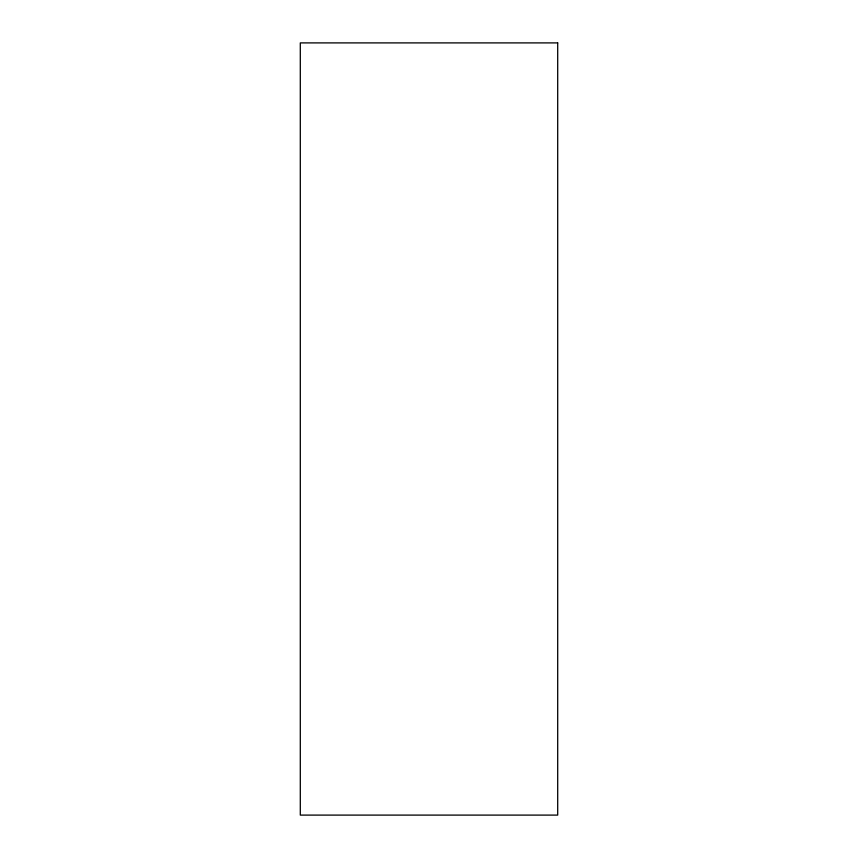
<?xml version="1.0" encoding="UTF-8"?>
<svg xmlns="http://www.w3.org/2000/svg" width="858" height="858" viewBox="0 0 858 858"><rect width="100%" height="100%" fill="white"/><g stroke="black" fill="none" stroke-linecap="round" stroke-linejoin="round"><path stroke-width="1.29" d="M557.7 42.9L300.3 42.9L300.3 815.1L557.7 815.1L557.7 42.9"/></g></svg>
